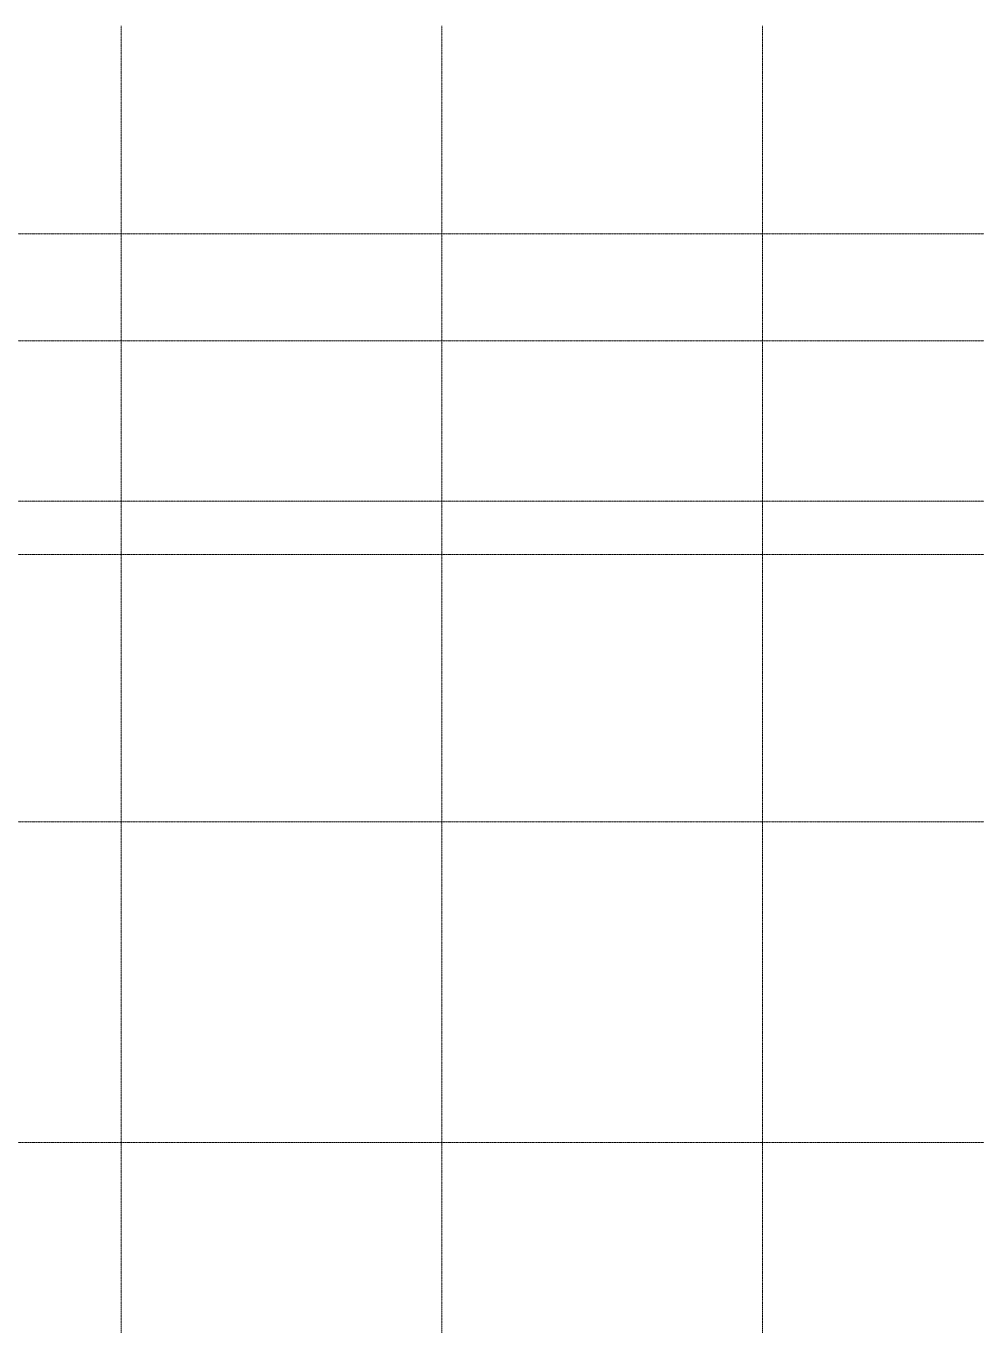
# Model space of a CAD drawing. Header units: millimetres. Extents: x -4730 to 98194, y -4296 to 93388.
# Drawn here: x 58217 to 75996, y 69089 to 93388 of the extents above; entities that cross this region are included whole.
import ezdxf

# ---------------------------------------------------------------- set-up
doc = ezdxf.new("R2010")
doc.units = ezdxf.units.MM
doc.linetypes.add('Линия сетки', pattern=[22.225, 12.7, -3.175, 3.175, -3.175])
doc.layers.add('Оси', color=7, linetype='Continuous', lineweight=9)

msp = doc.modelspace()

# ---------------------------------------------------------------- linework, layer by layer
at = {"layer": 'Оси', "linetype": 'Линия сетки'}
for p, q in [((60000, 93388.3703), (60000, -3096.3487)), ((66000, 93388.3703), (66000, -3096.3487)), ((72000, 93388.3703), (72000, -3096.3487)), ((98194.2682, 89500), (-3530.0173, 89500)), ((98194.2682, 87500), (-3530.0173, 87500)), ((98194.2682, 84500), (-3530.0173, 84500)), ((98194.2682, 83500), (-2006.0173, 83500)), ((98194.2682, 78500), (-3530.0173, 78500)), ((98194.2682, 72500), (-3530.0173, 72500))]:
    msp.add_line(p, q, dxfattribs=at)

doc.saveas('drawing.dxf')
